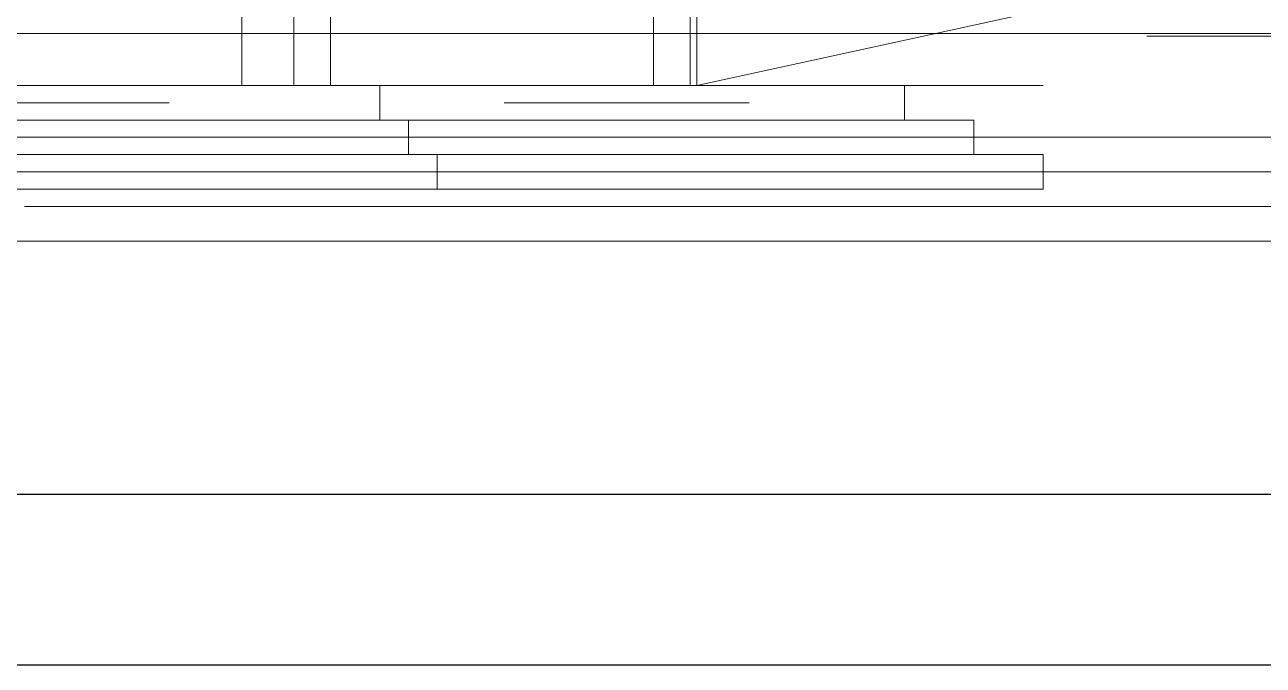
# Model space of a CAD drawing. Header units: millimetres. Extents: x -113526 to 211532, y -79714 to 28306.
# Drawn here: x 82736 to 84591, y -17174 to -16214 of the extents above; entities that cross this region are included whole.
import ezdxf

# ---------------------------------------------------------------- set-up
doc = ezdxf.new("R2010")
doc.units = ezdxf.units.MM
doc.layers.add('填充图样', color=38, linetype='Continuous')

msp = doc.modelspace()

# ---------------------------------------------------------------- linework, layer by layer
at = {"color": 250}
msp.add_line((87797.4, -16917.6), (64799, -16917.6), dxfattribs=at)
at = {"color": 4}
msp.add_line((88053.4, -17173.6), (64160, -17173.6), dxfattribs=at)
at = {"layer": '填充图样', "lineweight": 5, "extrusion": (2e-16, 1, -2e-16)}
for p, q in [((83060.8, -16304.6, -529), (83060.8, -14881.7, -529)), ((83138.7, -16304.6, -529), (83138.7, -14881.7, -529)), ((83193.7, -16304.6, -473.9), (83193.7, -14881.7, -473.9)), ((83677.7, -16304.6, 10.1), (83677.7, -14881.7, 10.1)), ((83732.8, -16304.6, 143), (83732.8, -14881.7, 143)), ((77822.5, -16226.7, 17503.9), (85146.5, -16226.7, 17503.9)), ((77846, -16226.7, 17529.8), (85147, -16226.7, 17529.8)), ((83497, -16226.7, 15583.7), (81940.1, -16226.7, 15583.7)), ((83102.4, -16226.7, 14812.9), (82334.8, -16226.7, 14812.9)), ((83102.4, -16226.7, 14812.9), (83102.4, -16226.7, 14909)), ((83497, -16226.7, 14909), (83497, -16226.7, 15583.7)), ((84417.1, -16231, 3103.8), (84754.4, -16231, 3103.8)), ((81694.7, -16304.6, 742.5), (83742.5, -16304.6, 742.5)), ((82485, -16304.6, -788.4), (82952.1, -16304.6, -788.4)), ((82926.2, -16304.6, -459.8), (82926.2, -16304.6, -529)), ((82926.2, -16304.6, -529), (83138.7, -16304.6, -529)), ((82926.2, -16304.6, -459.8), (83110, -16304.6, -459.8)), ((82952.1, -16304.6, -840.3), (82952.1, -16304.6, -788.4)), ((83244.8, -16304.6, -324.9), (83110, -16304.6, -459.8)), ((83293.8, -16304.6, -373.8), (83138.7, -16304.6, -529)), ((83244.8, -16304.6, -324.9), (83293.8, -16304.6, -373.8)), ((83490.8, -16304.6, -617.2), (83454.1, -16304.6, -580.5)), ((83784.3, -16304.6, -250.2), (83454.1, -16304.6, -580.5)), ((83673.3, -16304.6, 103.5), (83538.4, -16304.6, -31.3)), ((83538.4, -16304.6, -31.3), (83587.3, -16304.6, -80.3)), ((83742.5, -16304.6, 74.8), (83587.3, -16304.6, -80.3)), ((83673.3, -16304.6, 218.1), (83673.3, -16304.6, 103.5)), ((83742.5, -16304.6, 218.1), (83673.3, -16304.6, 218.1)), ((83673.3, -16304.6, 742.5), (83673.3, -16304.6, 581.4)), ((83742.5, -16304.6, 581.4), (83673.3, -16304.6, 581.4)), ((83742.5, -16304.6, 742.5), (83742.5, -16304.6, 2091.8)), ((83742.5, -16304.6, 218.1), (83742.5, -16304.6, 74.8)), ((83742.5, -16304.6, 218.1), (84261.4, -16304.6, 218.1)), ((83742.5, -16304.6, 148.9), (84261.4, -16304.6, 148.9)), ((83742.5, -16304.6, 742.5), (83742.5, -16304.6, 581.4)), ((83821, -16304.6, -286.9), (83784.3, -16304.6, -250.2)), ((84261.4, -16304.6, 148.9), (84261.4, -16304.6, 218.1)), ((82485, -16356.5, -892.2), (82952.1, -16356.5, -892.2)), ((82952.1, -16356.5, -944.1), (82952.1, -16356.5, -892.2)), ((83564.2, -16356.5, -690.6), (83527.5, -16356.5, -653.9)), ((83857.7, -16356.5, -323.6), (83527.5, -16356.5, -653.9)), ((83894.4, -16356.5, -360.3), (83857.7, -16356.5, -323.6)), ((82403.5, -16382.4, -1369.8), (83422.4, -16382.4, -1347.2)), ((83422.4, -16382.4, -1347.2), (84441.3, -16382.4, -1370.1)), ((84441.3, -16382.4, -1370.1), (84670.2, -16382.4, -1301.4)), ((82485, -16408.4, -996), (82952.1, -16408.4, -996)), ((82952.1, -16408.4, -1047.9), (82952.1, -16408.4, -996)), ((83637.6, -16408.4, -764), (83600.9, -16408.4, -727.3)), ((83931.1, -16408.4, -397), (83600.9, -16408.4, -727.3)), ((83967.8, -16408.4, -433.7), (83931.1, -16408.4, -397)), ((77768.6, -16434.3, -2266.9), (84311.4, -16434.3, -2266.9)), ((86806.5, -16434.3, -1618.2), (78091.6, -16434.3, -1618.2)), ((79070.7, -16434.3, -2241), (84314, -16434.3, -2241)), ((82357.7, -16434.3, -3670.8), (83170.6, -16434.3, -3613.8)), ((83170.6, -16434.3, -3613.8), (83731.5, -16434.3, -3453.6)), ((83731.5, -16434.3, -3453.6), (84120.7, -16434.3, -3030)), ((84046.1, -16434.3, -355.5), (84997.4, -16434.3, -1306.9)), ((84120.7, -16434.3, -3030), (84487, -16434.3, -2331.7)), ((84311.4, -16434.3, -2266.9), (84931.8, -16434.3, -2392.5)), ((84976.6, -16434.3, -2733.1), (84311.6, -16434.3, -3063.8)), ((84311.6, -16434.3, -3063.8), (84311.6, -16434.3, -5372.7)), ((84314, -16434.3, -2241), (84936.9, -16434.3, -2367)), ((84988.2, -16434.3, -2756.4), (84337.6, -16434.3, -3079.9)), ((84337.6, -16434.3, -3079.9), (84337.6, -16434.3, -5372.7)), ((84487, -16434.3, -2331.7), (84841.9, -16434.3, -1461.7)), ((82735.6, -16486.2, -4300.7), (83204.9, -16486.2, -4094.6)), ((83204.9, -16486.2, -4094.6), (83777.3, -16486.2, -3854.2)), ((83777.3, -16486.2, -3854.2), (84464.1, -16486.2, -3327.6)), ((84464.1, -16486.2, -3327.6), (85151, -16486.2, -2869.7)), ((82712.7, -16538.1, -5559.9), (83147.7, -16538.1, -5205.1)), ((83147.7, -16538.1, -5205.1), (83514, -16538.1, -5124.9)), ((83514, -16538.1, -5124.9), (83994.8, -16538.1, -5124.9)), ((83994.8, -16538.1, -5124.9), (84406.9, -16538.1, -4941.8)), ((84406.9, -16538.1, -4941.8), (84979.3, -16538.1, -4621.2))]:
    msp.add_line(p, q, dxfattribs=at)
at = {"layer": '填充图样', "lineweight": 5, "extrusion": (2e-16, -4e-16, -1)}
for p, q in [((82952.1, -16330.5, -788.4), (82485, -16330.5, -788.4)), ((82952.1, -16382.4, -892.2), (82485, -16382.4, -892.2)), ((82952.1, -16434.3, -996), (82485, -16434.3, -996))]:
    msp.add_line(p, q, dxfattribs=at)
at = {"layer": '填充图样', "lineweight": 5, "extrusion": (0.707107, -4e-16, -0.707107)}
for p, q in [((83454.1, -16330.5, -580.5), (83784.3, -16330.5, -250.2)), ((83527.5, -16382.4, -653.9), (83857.7, -16382.4, -323.6)), ((83600.9, -16434.3, -727.3), (83931.1, -16434.3, -397))]:
    msp.add_line(p, q, dxfattribs=at)
at = {"layer": '填充图样', "lineweight": 5, "extrusion": (1.99997e-16, 1, -2e-16)}
msp.add_ellipse((83497, -16226.7, 16469.6), major_axis=(885.9, 0, 2.8), ratio=1, start_param=0.78861, end_param=1.574008, dxfattribs=at)
at = {"layer": '填充图样', "lineweight": 5, "extrusion": (2.00042e-16, 1, -2e-16)}
msp.add_ellipse((83497, -16226.7, 16469.6), major_axis=(911.9, 0, 4.7), ratio=1, start_param=0.790543, end_param=1.575941, dxfattribs=at)
at = {"layer": '填充图样', "lineweight": 5, "extrusion": (2.00066e-16, 1, -2e-16)}
msp.add_ellipse((84749.9, -16226.7, 15216.7), major_axis=(-885.9, 0, 5.1), ratio=1, start_param=0.77962, end_param=1.565018, dxfattribs=at)
at = {"layer": '填充图样', "lineweight": 5, "extrusion": (2.00001e-16, 1, -2e-16)}
msp.add_ellipse((84749.9, -16226.7, 15216.7), major_axis=(-860, 0, 2.7), ratio=1, start_param=0.782292, end_param=1.56769, dxfattribs=at)
at = {"layer": '填充图样', "lineweight": 5}
for points in [[(84417.1, -16157.5, 2091.8), (84417.1, -16122.9, 2091.8), (83742.5, -16122.9, 2091.8), (83742.5, -16304.6, 2091.8)], [(84053.8, -16304.6, 148.9), (84053.8, -16304.6, -54.2), (84053.8, -16356.5, -54.2), (84053.8, -16356.5, 148.9)], [(84157.6, -16356.5, 148.9), (84157.6, -16356.5, -97.1), (84157.6, -16408.4, -97.1), (84157.6, -16408.4, 148.9)], [(84261.4, -16408.4, 148.9), (84261.4, -16460.3, 148.9), (84261.4, -16460.3, -140.1), (84261.4, -16408.4, -140.1)]]:
    msp.add_3dface(points, dxfattribs=at)
for points, invisible_edges in [([(81694.7, -16304.6, 742.5), (81694.7, -16304.6, 74.8), (83742.5, -16304.6, 74.8), (83742.5, -16304.6, 742.5)], 3), ([(82952.1, -16304.6, -788.4), (83138.7, -16304.6, -529), (82298.5, -16304.6, -529), (82485, -16304.6, -788.4)], 7), ([(83138.7, -16304.6, -529), (83267.7, -16304.6, -840.3), (82952.1, -16304.6, -840.3), (82952.1, -16304.6, -788.4)], 9), ([(83267.7, -16304.6, -840.3), (83267.7, -16356.5, -840.3), (82952.1, -16356.5, -840.3), (82952.1, -16304.6, -840.3)], 4), ([(83742.5, -16304.6, 742.5), (83742.5, -16304.6, 74.8), (83138.7, -16304.6, -529), (83138.7, -16304.6, 742.5)], 7), ([(83138.7, -16304.6, -529), (83267.7, -16304.6, -840.3), (83490.8, -16304.6, -617.2), (83454.1, -16304.6, -580.5)], 9), ([(83454.1, -16304.6, -580.5), (83138.7, -16304.6, -529), (83732.8, -16304.6, 65.2), (83784.3, -16304.6, -250.2)], 7), ([(83267.7, -16304.6, -840.3), (83267.7, -16356.5, -840.3), (83490.8, -16356.5, -617.2), (83490.8, -16304.6, -617.2)], 4), ([(83742.5, -16304.6, 74.8), (84053.8, -16304.6, -54.2), (83821, -16304.6, -286.9), (83600.9, -16304.6, -66.8)], 5), ([(84053.8, -16304.6, 148.9), (83742.5, -16304.6, 148.9), (83742.5, -16304.6, 74.8), (84053.8, -16304.6, -54.2)], 4), ([(84053.8, -16304.6, -54.2), (84053.8, -16356.5, -54.2), (83821, -16356.5, -286.9), (83821, -16304.6, -286.9)], 4), ([(82952.1, -16356.5, -840.3), (82952.1, -16330.5, -840.3), (82485, -16330.5, -840.3), (82485, -16356.5, -840.3)], 5), ([(83490.8, -16356.5, -617.2), (83490.8, -16330.5, -617.2), (83821, -16330.5, -286.9), (83821, -16356.5, -286.9)], 5), ([(82952.1, -16356.5, -892.2), (82952.1, -16356.5, -840.3), (82485, -16356.5, -840.3), (82485, -16356.5, -892.2)], 5), ([(83310.6, -16356.5, -944.1), (83310.6, -16408.4, -944.1), (82952.1, -16408.4, -944.1), (82952.1, -16356.5, -944.1)], 4), ([(83310.6, -16356.5, -944.1), (83267.7, -16356.5, -840.3), (82952.1, -16356.5, -840.3), (82952.1, -16356.5, -944.1)], 5), ([(83310.6, -16356.5, -944.1), (83267.7, -16356.5, -840.3), (83490.8, -16356.5, -617.2), (83564.2, -16356.5, -690.6)], 5), ([(83310.6, -16356.5, -944.1), (83310.6, -16408.4, -944.1), (83564.2, -16408.4, -690.6), (83564.2, -16356.5, -690.6)], 4), ([(83527.5, -16356.5, -653.9), (83490.8, -16356.5, -617.2), (83821, -16356.5, -286.9), (83857.7, -16356.5, -323.6)], 5), ([(84157.6, -16356.5, -97.1), (84053.8, -16356.5, -54.2), (83821, -16356.5, -286.9), (83894.4, -16356.5, -360.3)], 5), ([(84157.6, -16356.5, -97.1), (84157.6, -16408.4, -97.1), (83894.4, -16408.4, -360.3), (83894.4, -16356.5, -360.3)], 4), ([(84053.8, -16356.5, -54.2), (84053.8, -16356.5, 148.9), (84157.6, -16356.5, 148.9), (84157.6, -16356.5, -97.1)], 8), ([(82952.1, -16408.4, -944.1), (82952.1, -16382.4, -944.1), (82485, -16382.4, -944.1), (82485, -16408.4, -944.1)], 5), ([(83564.2, -16408.4, -690.6), (83564.2, -16382.4, -690.6), (83894.4, -16382.4, -360.3), (83894.4, -16408.4, -360.3)], 5), ([(82952.1, -16408.4, -996), (82952.1, -16408.4, -944.1), (82485, -16408.4, -944.1), (82485, -16408.4, -996)], 5), ([(83353.6, -16408.4, -1047.9), (83310.6, -16408.4, -944.1), (82952.1, -16408.4, -944.1), (82952.1, -16408.4, -1047.9)], 5), ([(83353.6, -16408.4, -1047.9), (83353.6, -16460.3, -1047.9), (82952.1, -16460.3, -1047.9), (82952.1, -16408.4, -1047.9)], 4), ([(83353.6, -16408.4, -1047.9), (83310.6, -16408.4, -944.1), (83564.2, -16408.4, -690.6), (83637.6, -16408.4, -764)], 5), ([(83353.6, -16408.4, -1047.9), (83353.6, -16460.3, -1047.9), (83637.6, -16460.3, -764), (83637.6, -16408.4, -764)], 4), ([(83600.9, -16408.4, -727.3), (83564.2, -16408.4, -690.6), (83894.4, -16408.4, -360.3), (83931.1, -16408.4, -397)], 5), ([(84261.4, -16408.4, -140.1), (84157.6, -16408.4, -97.1), (83894.4, -16408.4, -360.3), (83967.8, -16408.4, -433.7)], 5), ([(84261.4, -16408.4, -140.1), (84261.4, -16460.3, -140.1), (83967.8, -16460.3, -433.7), (83967.8, -16408.4, -433.7)], 4), ([(84157.6, -16408.4, -97.1), (84157.6, -16408.4, 148.9), (84261.4, -16408.4, 148.9), (84261.4, -16408.4, -140.1)], 8), ([(82952.1, -16460.3, -1047.9), (82952.1, -16434.3, -1047.9), (82485, -16434.3, -1047.9), (82485, -16460.3, -1047.9)], 5), ([(83637.6, -16460.3, -764), (83637.6, -16434.3, -764), (83967.8, -16434.3, -433.7), (83967.8, -16460.3, -433.7)], 5)]:
    msp.add_3dface(points, dxfattribs=dict(at, invisible_edges=invisible_edges))

doc.saveas('drawing.dxf')
